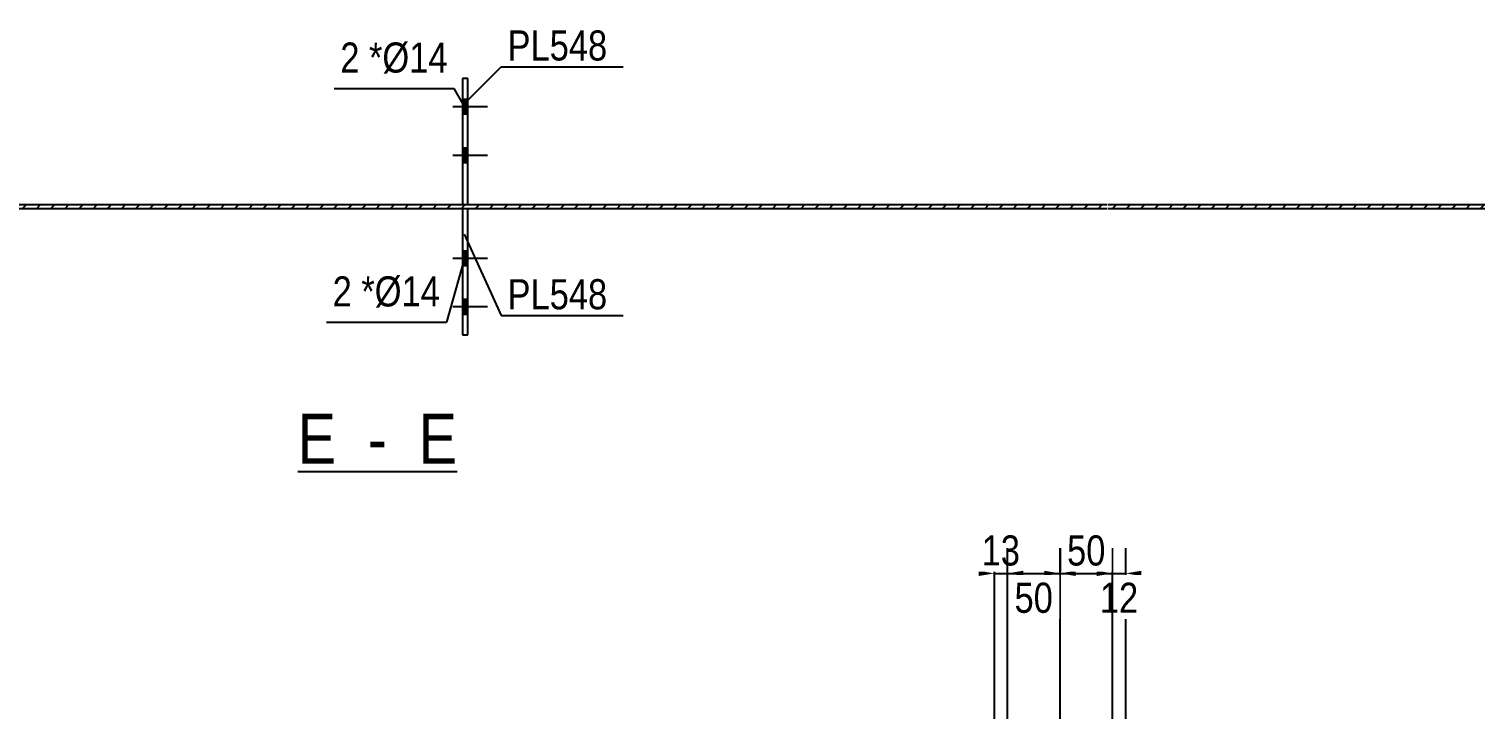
# Model space of a CAD drawing. Header units: millimetres. Extents: x -26 to 376, y -196 to 81.
# Drawn here: x 136.5 to 274.1, y -111.4 to -46.7 of the extents above; entities that cross this region are included whole.
import ezdxf

# ---------------------------------------------------------------- set-up
doc = ezdxf.new("R2010")
doc.units = ezdxf.units.MM
doc.linetypes.add('DXK_LINE_DOT1', pattern=[1.8814, 0.9407, -0.9407])
doc.styles.add('Arial Narrow', font='ARIALN.TTF', dxfattribs={"height": 0.2})

# ---------------------------------------------------------------- blocks, each defined once
blk = doc.blocks.new('Unknown-626819533-14 - 1253')
at = {"color": 7, "linetype": 'Continuous'}
blk.add_line((162.1, -88.79), (177.28, -88.79), dxfattribs=at)
at = {"color": 0, "linetype": 'Continuous'}
for points in [[(165.76, -88.04), (165.76, -83.04), (162.1, -83.04), (162.1, -88.04)], [(172.12, -88.04), (172.12, -83.04), (167.26, -83.04), (167.26, -88.04)], [(177.28, -88.04), (177.28, -83.04), (173.62, -83.04), (173.62, -88.04)]]:
    blk.add_wipeout(points, dxfattribs=at)
at = {"color": 6, "linetype": 'Continuous', "style": 'Arial Narrow'}
for s, height, p in [('E', 4.77, (162.1, -88.04)), ('E', 4.77, (173.62, -88.04)), (' - ', 4.772, (167.26, -88.04))]:
    blk.add_text(s, height=height, dxfattribs=at).set_placement(p)
blk = doc.blocks.new('Part-626819533-1378 - 1253')
at = {"color": 2, "linetype": 'Continuous'}
for p, q in [((177.8, -63.77), (177.8, -75.77)), ((178.3, -75.77), (178.3, -63.77)), ((177.8, -75.77), (178.3, -75.77))]:
    blk.add_line(p, q, dxfattribs=at)
at = {"color": 7, "linetype": 'DXK_LINE_DOT1'}
blk.add_line((178.3, -63.77), (177.8, -63.77), dxfattribs=at)
blk = doc.blocks.new('Part-626819533-1284 - 1253')
at = {"linetype": 'Continuous'}
h = blk.add_hatch(dxfattribs=at)
h.set_pattern_fill('', scale=0.3, style=0, pattern_type=0)
h.set_pattern_definition([(45, (11.0132, -63.3716), (-0.6735192, 0.6735192), [])])
h.paths.add_polyline_path([(328.51, -63.37), (11.01, -63.37), (11.01, -63.77), (328.51, -63.77)])
at = {"color": 2, "linetype": 'Continuous'}
for p, q in [((116.85, -63.37), (239.1, -63.37)), ((239.1, -63.77), (116.85, -63.77)), ((239.2, -63.37), (328.51, -63.37)), ((328.51, -63.77), (239.2, -63.77))]:
    blk.add_line(p, q, dxfattribs=at)
blk = doc.blocks.new('Part-626819533-2486 - 1253')
at = {"color": 2, "linetype": 'Continuous'}
for p, q in [((178.3, -51.37), (177.8, -51.37)), ((177.8, -51.37), (177.8, -63.37)), ((178.3, -63.37), (178.3, -51.37))]:
    blk.add_line(p, q, dxfattribs=at)
at = {"color": 7, "linetype": 'DXK_LINE_DOT1'}
blk.add_line((177.8, -63.37), (178.3, -63.37), dxfattribs=at)
blk = doc.blocks.new('Bolt-626819533-2501 - 1253')
at = {"linetype": 'Continuous'}
for points in [[(177.8, -67.77), (177.8, -69.17), (178.3, -69.17), (178.3, -67.77)], [(177.8, -72.39), (177.8, -73.79), (178.3, -73.79), (178.3, -72.39)]]:
    blk.add_hatch(color=3, dxfattribs=at).paths.add_polyline_path(points)
at = {"color": 3, "linetype": 'Continuous'}
for p, q in [((176.85, -68.47), (180.15, -68.47)), ((177.8, -67.77), (178.3, -67.77)), ((177.8, -69.17), (178.3, -69.17)), ((177.8, -72.39), (178.3, -72.39)), ((176.85, -73.09), (180.15, -73.09)), ((177.8, -73.79), (178.3, -73.79))]:
    blk.add_line(p, q, dxfattribs=at)
blk = doc.blocks.new('Bolt-626819533-2510 - 1253')
at = {"linetype": 'Continuous'}
for points in [[(178.3, -54.75), (178.3, -53.35), (177.8, -53.35), (177.8, -54.75)], [(178.3, -59.37), (178.3, -57.97), (177.8, -57.97), (177.8, -59.37)]]:
    blk.add_hatch(color=3, dxfattribs=at).paths.add_polyline_path(points)
at = {"color": 3, "linetype": 'Continuous'}
for p, q in [((177.8, -53.35), (178.3, -53.35)), ((176.85, -54.05), (180.15, -54.05)), ((177.8, -54.75), (178.3, -54.75)), ((176.85, -58.67), (180.15, -58.67)), ((177.8, -57.97), (178.3, -57.97)), ((177.8, -59.37), (178.3, -59.37))]:
    blk.add_line(p, q, dxfattribs=at)
blk = doc.blocks.new('StraightDimension-626819533-3829 - 1701')
at = {"linetype": 'Continuous'}
for points in [[(226.9, -98.22), (228.4, -98.47), (226.9, -98.72)], [(231.15, -98.72), (229.65, -98.47), (231.15, -98.22)]]:
    blk.add_hatch(color=7, dxfattribs=at).paths.add_polyline_path(points)
at = {"color": 7, "linetype": 'Continuous'}
for p, q in [((228.4, -134.87), (228.4, -96.22)), ((229.65, -114.84), (229.65, -96.22)), ((228.4, -98.47), (229.65, -98.47))]:
    blk.add_line(p, q, dxfattribs=at)
at = {"color": 0}
blk.add_wipeout([(231.45, -98.32), (231.45, -94.12), (226.59, -94.12), (226.59, -98.32)], dxfattribs=at)
at = {"color": 3, "style": 'Arial Narrow'}
blk.add_text('13', height=2.863, dxfattribs=at).set_placement((227.19, -97.72))
blk = doc.blocks.new('StraightDimension-626819533-3826 - 1701')
at = {"linetype": 'Continuous'}
for points in [[(238.15, -98.22), (239.65, -98.47), (238.15, -98.72)], [(242.4, -98.72), (240.9, -98.47), (242.4, -98.22)]]:
    blk.add_hatch(color=7, dxfattribs=at).paths.add_polyline_path(points)
at = {"color": 7, "linetype": 'Continuous'}
for p, q in [((239.65, -114.84), (239.65, -96.07)), ((240.9, -134.87), (240.9, -96.07)), ((239.65, -98.47), (240.9, -98.47))]:
    blk.add_line(p, q, dxfattribs=at)
at = {"color": 0}
blk.add_wipeout([(242.7, -102.82), (242.7, -98.62), (237.84, -98.62), (237.84, -102.82)], dxfattribs=at)
at = {"color": 3, "style": 'Arial Narrow'}
blk.add_text('12', height=2.863, dxfattribs=at).set_placement((238.44, -102.22))
blk = doc.blocks.new('StraightDimension-626819533-3827 - 1701')
at = {"linetype": 'Continuous'}
for points in [[(236.15, -98.72), (234.65, -98.47), (236.15, -98.22)], [(238.15, -98.22), (239.65, -98.47), (238.15, -98.72)]]:
    blk.add_hatch(color=7, dxfattribs=at).paths.add_polyline_path(points)
at = {"color": 7, "linetype": 'Continuous'}
for p, q in [((234.65, -114.84), (234.65, -96.22)), ((239.65, -114.84), (239.65, -96.22)), ((234.65, -98.47), (239.65, -98.47))]:
    blk.add_line(p, q, dxfattribs=at)
at = {"color": 0}
blk.add_wipeout([(239.57, -98.32), (239.57, -94.12), (234.72, -94.12), (234.72, -98.32)], dxfattribs=at)
at = {"color": 3, "style": 'Arial Narrow'}
blk.add_text('50', height=2.863, dxfattribs=at).set_placement((235.32, -97.72))
blk = doc.blocks.new('StraightDimension-626819533-3828 - 1701')
at = {"linetype": 'Continuous'}
for points in [[(231.15, -98.72), (229.65, -98.47), (231.15, -98.22)], [(233.15, -98.22), (234.65, -98.47), (233.15, -98.72)]]:
    blk.add_hatch(color=7, dxfattribs=at).paths.add_polyline_path(points)
at = {"color": 7, "linetype": 'Continuous'}
for p, q in [((229.65, -114.84), (229.65, -96.07)), ((234.65, -114.84), (234.65, -96.07)), ((229.65, -98.47), (234.65, -98.47))]:
    blk.add_line(p, q, dxfattribs=at)
at = {"color": 0}
blk.add_wipeout([(234.57, -102.82), (234.57, -98.62), (229.72, -98.62), (229.72, -102.82)], dxfattribs=at)
at = {"color": 3, "style": 'Arial Narrow'}
blk.add_text('50', height=2.863, dxfattribs=at).set_placement((230.32, -102.22))
blk = doc.blocks.new('Mark-626819533-1374 - 1253')
at = {"color": 0}
blk.add_wipeout([(191.57, -73.34), (191.57, -70.34), (182.07, -70.34), (182.07, -73.34)], dxfattribs=at)
blk.add_wipeout([(191.57, -73.34), (191.57, -70.34), (182.07, -70.34), (182.07, -73.34)], dxfattribs=at)
at = {"color": 7, "linetype": 'Continuous'}
for p, q in [((177.93, -66.2), (181.47, -73.94)), ((181.47, -73.94), (193.07, -73.94))]:
    blk.add_line(p, q, dxfattribs=at)
at = {"color": 3, "style": 'Arial Narrow'}
blk.add_text('PL548', height=2.863, dxfattribs=at).set_placement((182.07, -73.34))
blk = doc.blocks.new('Mark-626819533-2527 - 1253')
at = {"color": 0}
blk.add_wipeout([(191.57, -49.67), (191.57, -46.67), (182.07, -46.67), (182.07, -49.67)], dxfattribs=at)
blk.add_wipeout([(191.57, -49.67), (191.57, -46.67), (182.07, -46.67), (182.07, -49.67)], dxfattribs=at)
at = {"color": 7, "linetype": 'Continuous'}
for p, q in [((177.93, -53.8), (181.47, -50.27)), ((181.47, -50.27), (193.07, -50.27))]:
    blk.add_line(p, q, dxfattribs=at)
at = {"color": 3, "style": 'Arial Narrow'}
blk.add_text('PL548', height=2.863, dxfattribs=at).set_placement((182.07, -49.67))
blk = doc.blocks.new('Mark-626819533-2535 - 1253')
at = {"color": 7, "linetype": 'Continuous'}
for p in [(165.56, -52.32), (177.98, -54.05)]:
    blk.add_line(p, (176.98, -52.32), dxfattribs=at)
at = {"color": 0}
for points in [[(167.99, -50.82), (167.99, -47.82), (166.16, -47.82), (166.16, -50.82)], [(170.16, -50.82), (170.16, -47.82), (168.89, -47.82), (168.89, -50.82)]]:
    blk.add_wipeout(points, dxfattribs=at)
for points in [[(167.99, -50.82), (167.99, -47.82), (166.16, -47.82), (166.16, -50.82)], [(170.16, -50.82), (170.16, -47.82), (168.89, -47.82), (168.89, -50.82)]]:
    blk.add_wipeout(points, dxfattribs=at)
at = {"color": 3, "style": 'Arial Narrow'}
blk.add_text('2', height=2.86, dxfattribs=at).set_placement((166.16, -50.82))
at = {"color": 0}
blk.add_wipeout([(176.38, -50.82), (176.38, -47.82), (170.16, -47.82), (170.16, -50.82)], dxfattribs=at)
blk.add_wipeout([(176.38, -50.82), (176.38, -47.82), (170.16, -47.82), (170.16, -50.82)], dxfattribs=at)
at = {"color": 3, "style": 'Arial Narrow'}
for s, height, p in [('*', 2.86, (168.89, -50.82)), ('Ø14', 2.863, (170.16, -50.82))]:
    blk.add_text(s, height=height, dxfattribs=at).set_placement(p)
blk = doc.blocks.new('Mark-626819533-2536 - 1253')
at = {"color": 7, "linetype": 'Continuous'}
blk.add_line((164.83, -74.57), (176.25, -74.57), dxfattribs=at)
at = {"color": 0}
for points in [[(167.26, -73.07), (167.26, -70.07), (165.43, -70.07), (165.43, -73.07)], [(169.43, -73.07), (169.43, -70.07), (168.16, -70.07), (168.16, -73.07)]]:
    blk.add_wipeout(points, dxfattribs=at)
for points in [[(167.26, -73.07), (167.26, -70.07), (165.43, -70.07), (165.43, -73.07)], [(169.43, -73.07), (169.43, -70.07), (168.16, -70.07), (168.16, -73.07)]]:
    blk.add_wipeout(points, dxfattribs=at)
at = {"color": 3, "style": 'Arial Narrow'}
blk.add_text('2', height=2.86, dxfattribs=at).set_placement((165.43, -73.07))
at = {"color": 0}
blk.add_wipeout([(175.65, -73.07), (175.65, -70.07), (169.43, -70.07), (169.43, -73.07)], dxfattribs=at)
blk.add_wipeout([(175.65, -73.07), (175.65, -70.07), (169.43, -70.07), (169.43, -73.07)], dxfattribs=at)
at = {"color": 7, "linetype": 'Continuous'}
blk.add_line((177.98, -68.47), (176.25, -74.57), dxfattribs=at)
at = {"color": 3, "style": 'Arial Narrow'}
for s, height, p in [('Ø14', 2.863, (169.43, -73.07)), ('*', 2.86, (168.16, -73.07))]:
    blk.add_text(s, height=height, dxfattribs=at).set_placement(p)

msp = doc.modelspace()

# ---------------------------------------------------------------- block references
for name in ['Part-626819533-2486 - 1253', 'Bolt-626819533-2510 - 1253', 'Part-626819533-1284 - 1253', 'Part-626819533-1378 - 1253', 'Bolt-626819533-2501 - 1253', 'Unknown-626819533-14 - 1253', 'StraightDimension-626819533-3829 - 1701', 'StraightDimension-626819533-3826 - 1701']:
    msp.add_blockref(name, (0, 0))

# ---------------------------------------------------------------- next in the draw order: block references
for name in ['Mark-626819533-2527 - 1253', 'Mark-626819533-1374 - 1253', 'StraightDimension-626819533-3827 - 1701']:
    msp.add_blockref(name, (0, 0))

# ---------------------------------------------------------------- next in the draw order: block references
for name in ['Mark-626819533-2535 - 1253', 'Mark-626819533-2536 - 1253', 'StraightDimension-626819533-3828 - 1701']:
    msp.add_blockref(name, (0, 0))

doc.saveas('drawing.dxf')
